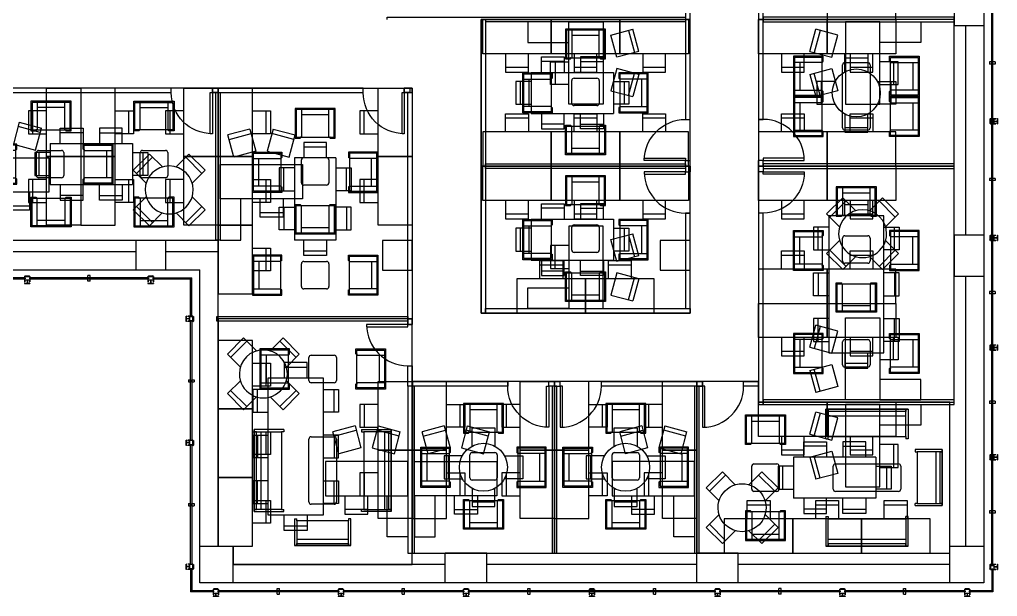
# Model space of a CAD drawing. Header units: feet. Extents: x 0 to 197, y 0 to 205.
# Drawn here: x 125.9 to 197.2, y -0.3 to 41.8 of the extents above; entities that cross this region are included whole.
import ezdxf

# ---------------------------------------------------------------- set-up
doc = ezdxf.new("R2010")
doc.units = ezdxf.units.FT
doc.header["$LTSCALE"] = 0.003281
doc.header["$MEASUREMENT"] = 0
for name, color, linetype, true_color in [('0-PF-CELLULAR$0-PF-CELL', 6, 'Continuous', 0xff00ff), ('0-PF-PARITION-WALLS', 70, 'Continuous', 0x7fff00), ('FURN$0-FURN-BENCHING', 15, 'Continuous', 0xbf3f3f), ('FURN$0-FURN-BREAKOUT', 18, 'Continuous', 0x000000), ('FURN$0-FURN-CONFERENCE', 4, 'Continuous', 0x00ffff), ('FURN$0-FURN-OFFICE', 254, 'Continuous', 0xbfbfff), ('PF-PLAN$0-PF-DARK', 18, 'Continuous', 0x000000), ('PF-PLAN$0-PF-LIGHT', 254, 'Continuous', 0xe6e6e6), ('PF-PLAN$0-PF-MEDIUM', 9, 'Continuous', 0xbebebe)]:
    doc.layers.add(name, color=color, linetype=linetype, true_color=true_color)

# ---------------------------------------------------------------- blocks, each defined once
blk = doc.blocks.new('FLOORED-FURN-BENCHING')
at = {"layer": 'FURN$0-FURN-BENCHING'}
blk.add_line((0.333, 0), (0.333, 1.667), dxfattribs=at)
for points in [[(3.833, 3.333), (3.833, -1.667), (1.333, -1.667), (1.333, 3.333), (3.833, 3.333)], [(1.333, 1.667), (0, 1.667), (0, 0), (1.333, 0)]]:
    blk.add_lwpolyline(points, dxfattribs=at)
blk = doc.blocks.new('FLOORED-FURN-BREAKOUT-LOUNGE-FOUR')
at = {"layer": 'FURN$0-FURN-BREAKOUT'}
for p, q in [((0.462, 9.077), (0.462, 7.077)), ((2.462, 8.692), (0.462, 8.692)), ((2.462, 7.077), (2.462, 9.077)), ((-3.038, 5.506), (-1.038, 5.506)), ((-2.654, 3.506), (-2.654, 5.506)), ((0.462, 3.744), (0.462, 5.41)), ((0.628, 5.577), (2.295, 5.577)), ((2.462, 5.41), (2.462, 3.744)), ((5.962, 5.506), (3.962, 5.506)), ((5.577, 3.506), (5.577, 5.506)), ((2.295, 3.577), (0.628, 3.577)), ((-1.038, 3.506), (-3.038, 3.506)), ((3.962, 3.506), (5.962, 3.506)), ((0.462, 0.077), (0.462, 2.077)), ((2.462, 2.077), (2.462, 0.077)), ((2.462, 0.462), (0.462, 0.462))]:
    blk.add_line(p, q, dxfattribs=at)
for points in [[(2.557, 7.077, 1), (2.557, 7), (2.923, 7), (2.923, 9.154), (0, 9.154), (0, 7), (0.365, 7, 1), (0.365, 7.077)], [(-1.038, 3.41, -1), (-0.962, 3.41), (-0.962, 3.044), (-3.115, 3.044), (-3.115, 5.967), (-0.962, 5.967), (-0.962, 5.602, -1), (-1.038, 5.602)], [(3.962, 3.41, 1), (3.885, 3.41), (3.885, 3.044), (6.038, 3.044), (6.038, 5.967), (3.885, 5.967), (3.885, 5.602, 1), (3.962, 5.602)], [(2.557, 2.077, -1), (2.557, 2.154), (2.923, 2.154), (2.923, 0), (0, 0), (0, 2.154), (0.365, 2.154, -1), (0.365, 2.077)]]:
    blk.add_lwpolyline(points, format="xyb", dxfattribs=at)
for points in [[(2.846, 9.077), (0.077, 9.077), (0.077, 7.077), (2.846, 7.077), (2.846, 9.077)], [(-3.038, 3.121), (-3.038, 5.89), (-1.038, 5.89), (-1.038, 3.121), (-3.038, 3.121)], [(5.962, 3.121), (5.962, 5.89), (3.962, 5.89), (3.962, 3.121), (5.962, 3.121)], [(2.846, 0.077), (0.077, 0.077), (0.077, 2.077), (2.846, 2.077), (2.846, 0.077)]]:
    blk.add_lwpolyline(points, dxfattribs=at)
for centre, start, end in [((0.628, 5.41), 90, 180), ((2.295, 5.41), 0, 90), ((0.628, 3.744), 180, 270), ((2.295, 3.744), 270, 0)]:
    blk.add_arc(centre, 0.167, start, end, dxfattribs=at)
blk = doc.blocks.new('FLOORED-FURN-BREAKOUT-LOUNGE-TWO')
at = {"layer": 'FURN$0-FURN-BREAKOUT'}
for p, q in [((0.462, 9.077), (0.462, 7.077)), ((2.462, 8.692), (0.462, 8.692)), ((2.462, 7.077), (2.462, 9.077)), ((0.462, 3.744), (0.462, 5.41)), ((0.628, 5.577), (2.295, 5.577)), ((2.462, 5.41), (2.462, 3.744)), ((2.295, 3.577), (0.628, 3.577)), ((0.462, 0.077), (0.462, 2.077)), ((2.462, 2.077), (2.462, 0.077)), ((2.462, 0.462), (0.462, 0.462))]:
    blk.add_line(p, q, dxfattribs=at)
for points in [[(2.557, 7.077, 1), (2.557, 7), (2.923, 7), (2.923, 9.154), (0, 9.154), (0, 7), (0.365, 7, 1), (0.365, 7.077)], [(2.557, 2.077, -1), (2.557, 2.154), (2.923, 2.154), (2.923, 0), (0, 0), (0, 2.154), (0.365, 2.154, -1), (0.365, 2.077)]]:
    blk.add_lwpolyline(points, format="xyb", dxfattribs=at)
for points in [[(2.846, 9.077), (0.077, 9.077), (0.077, 7.077), (2.846, 7.077), (2.846, 9.077)], [(2.846, 0.077), (0.077, 0.077), (0.077, 2.077), (2.846, 2.077), (2.846, 0.077)]]:
    blk.add_lwpolyline(points, dxfattribs=at)
for centre, start, end in [((0.628, 5.41), 90, 180), ((2.295, 5.41), 0, 90), ((0.628, 3.744), 180, 270), ((2.295, 3.744), 270, 0)]:
    blk.add_arc(centre, 0.167, start, end, dxfattribs=at)
blk = doc.blocks.new('FLOORED-FURN-BREAKOUT-THREE-COUCH')
at = {"layer": 'FURN$0-FURN-BREAKOUT'}
for p, q in [((7.044, 8.482), (2.956, 8.482)), ((2.956, 8.482), (2.956, 6.514)), ((2.956, 8.482), (3.107, 8.482)), ((3.107, 8.482), (3.107, 6.669)), ((3.107, 8.331), (3.107, 8.482)), ((3.107, 8.482), (6.893, 8.482)), ((6.893, 8.331), (3.107, 8.331)), ((3.107, 8.028), (6.893, 8.028)), ((6.893, 6.669), (6.893, 8.482)), ((6.893, 8.482), (7.044, 8.482)), ((6.893, 8.482), (6.893, 8.331)), ((7.044, 6.514), (7.044, 8.482)), ((2.956, 6.514), (3.107, 6.514)), ((3.107, 6.514), (3.107, 6.665)), ((3.107, 6.665), (6.893, 6.665)), ((6.893, 6.665), (6.893, 6.514)), ((7.044, 6.514), (6.893, 6.514)), ((0, 6), (0, 0)), ((0, 5.833), (0, 6)), ((0, 6), (2.167, 6)), ((1.996, 5.833), (0, 5.833)), ((0, 5.833), (0.167, 5.833)), ((0, 0.167), (0, 5.833)), ((0.167, 5.833), (0.167, 0.167)), ((0.5, 0.167), (0.5, 5.833)), ((2, 0.167), (2, 5.833)), ((2, 5.833), (2.167, 5.833)), ((2.167, 6), (2.167, 5.833)), ((7.833, 6), (7.833, 5.833)), ((10, 6), (7.833, 6)), ((8, 5.833), (7.833, 5.833)), ((8, 0.167), (8, 5.833)), ((8.004, 5.833), (10, 5.833)), ((9.5, 0.167), (9.5, 5.833)), ((9.833, 5.833), (9.833, 0.167)), ((10, 5.833), (9.833, 5.833)), ((10, 5.833), (10, 6)), ((10, 6), (10, 0)), ((10, 0.167), (10, 5.833)), ((4, 0.705), (4, 5.295)), ((4.167, 5.462), (5.833, 5.462)), ((6, 5.295), (6, 0.705)), ((0, 0), (0, 0.167)), ((0, 0.167), (1.996, 0.167)), ((0.167, 0.167), (0, 0.167)), ((2.167, 0), (0, 0)), ((2.167, 0.167), (2, 0.167)), ((2.167, 0), (2.167, 0.167)), ((5.833, 0.538), (4.167, 0.538)), ((7.833, 0.167), (8, 0.167)), ((7.833, 0), (7.833, 0.167)), ((7.833, 0), (10, 0)), ((10, 0.167), (8.004, 0.167)), ((9.833, 0.167), (10, 0.167)), ((10, 0), (10, 0.167))]:
    blk.add_line(p, q, dxfattribs=at)
for centre, start, end in [((4.167, 5.295), 90, 180), ((5.833, 5.295), 0, 90), ((4.167, 0.705), 180, 270), ((5.833, 0.705), 270, 0)]:
    blk.add_arc(centre, 0.167, start, end, dxfattribs=at)
blk = doc.blocks.new('FLOORED-FURN-BREAKOUT-LOUNGE-FOUR-ACROSS')
at = {"layer": 'FURN$0-FURN-BREAKOUT'}
for p, q in [((-2.462, 9.077), (-2.462, 7.077)), ((-0.462, 8.692), (-2.462, 8.692)), ((-0.462, 7.077), (-0.462, 9.077)), ((0.462, 9.077), (0.462, 7.077)), ((2.462, 8.692), (0.462, 8.692)), ((2.462, 7.077), (2.462, 9.077)), ((-2.462, 3.744), (-2.462, 5.41)), ((-2.295, 5.577), (2.295, 5.577)), ((2.462, 5.41), (2.462, 3.744)), ((2.295, 3.577), (-2.295, 3.577)), ((-2.462, 0.077), (-2.462, 2.077)), ((-0.462, 2.077), (-0.462, 0.077)), ((0.462, 0.077), (0.462, 2.077)), ((2.462, 2.077), (2.462, 0.077)), ((-0.462, 0.462), (-2.462, 0.462)), ((2.462, 0.462), (0.462, 0.462))]:
    blk.add_line(p, q, dxfattribs=at)
for points in [[(-0.366, 7.077, 1), (-0.366, 7), (0, 7), (0, 9.154), (-2.923, 9.154), (-2.923, 7), (-2.558, 7, 1), (-2.558, 7.077)], [(2.557, 7.077, 1), (2.557, 7), (2.923, 7), (2.923, 9.154), (0, 9.154), (0, 7), (0.365, 7, 1), (0.365, 7.077)], [(-0.366, 2.077, -1), (-0.366, 2.154), (0, 2.154), (0, 0), (-2.923, 0), (-2.923, 2.154), (-2.558, 2.154, -1), (-2.558, 2.077)], [(2.557, 2.077, -1), (2.557, 2.154), (2.923, 2.154), (2.923, 0), (0, 0), (0, 2.154), (0.365, 2.154, -1), (0.365, 2.077)]]:
    blk.add_lwpolyline(points, format="xyb", dxfattribs=at)
for points in [[(-0.077, 9.077), (-2.846, 9.077), (-2.846, 7.077), (-0.077, 7.077), (-0.077, 9.077)], [(2.846, 9.077), (0.077, 9.077), (0.077, 7.077), (2.846, 7.077), (2.846, 9.077)], [(-0.077, 0.077), (-2.846, 0.077), (-2.846, 2.077), (-0.077, 2.077), (-0.077, 0.077)], [(2.846, 0.077), (0.077, 0.077), (0.077, 2.077), (2.846, 2.077), (2.846, 0.077)]]:
    blk.add_lwpolyline(points, dxfattribs=at)
for centre, start, end in [((-2.295, 5.41), 90, 180), ((2.295, 5.41), 0, 90), ((-2.295, 3.744), 180, 270), ((2.295, 3.744), 270, 0)]:
    blk.add_arc(centre, 0.167, start, end, dxfattribs=at)
blk = doc.blocks.new('FLOORED-3_ DOOR 01')
at = {"layer": '0-PF-PARITION-WALLS'}
for p, q in [((-39, 0), (-39, -4)), ((2, 0), (-3, 0)), ((-3, 0), (-3, -4)), ((2, 0), (2, -4)), ((2, -4), (-3, -4))]:
    blk.add_line(p, q, dxfattribs=at)
blk.add_lwpolyline([(-3, 0), (-3, 36), (-5, 36), (-5, 0), (-3, 0)], dxfattribs=at)
blk.add_arc((-3, 0), 36, 90, 180, dxfattribs=at)
blk = doc.blocks.new('FLOORED-ASSEMBLY-PRIVATE-OFFICE-SMALL')
at = {"layer": 'FURN$0-FURN-OFFICE'}
for p, q in [((7.343, 5.367), (7.775, 3.757)), ((8.097, 3.843), (7.665, 5.453)), ((2, 2.917), (2, 4.583)), ((7.343, 0.633), (7.775, 2.243)), ((8.097, 2.157), (7.665, 0.547))]:
    blk.add_line(p, q, dxfattribs=at)
for points in [[(5.5, 6), (3, 6), (3, 0), (5.5, 0), (5.5, 6)], [(8.097, 3.843), (6.487, 3.412), (6.056, 5.022), (7.665, 5.453)], [(3, 4.583), (1.667, 4.583), (1.667, 2.917), (3, 2.917)], [(8.097, 2.157), (6.487, 2.588), (6.056, 0.978), (7.665, 0.547)], [(3, 0), (0, 0), (0, 1.5), (3, 1.5)]]:
    blk.add_lwpolyline(points, dxfattribs=at)
blk = doc.blocks.new('FLOORED-ASSEMBLY-PRIVATE-OFFICE-BREAKOUT')
at = {"layer": 'FURN$0-FURN-OFFICE'}
for p, q in [((0.833, 5.411), (-0.833, 5.411)), ((-2.539, 2.039), (-2.539, 3.706)), ((2.539, 2.039), (2.539, 3.706)), ((0.833, 0.333), (-0.833, 0.333))]:
    blk.add_line(p, q, dxfattribs=at)
for points in [[(-0.833, 4.411), (-0.833, 5.744), (0.833, 5.744), (0.833, 4.411)], [(-1.539, 3.706), (-2.872, 3.706), (-2.872, 2.039), (-1.539, 2.039)], [(1.539, 3.706), (2.872, 3.706), (2.872, 2.039), (1.539, 2.039)], [(-0.833, 1.333), (-0.833, 0), (0.833, 0), (0.833, 1.333)]]:
    blk.add_lwpolyline(points, dxfattribs=at)
for start, end in [(45, 225), (225, 45)]:
    blk.add_arc((0, 2.872), 1.75, start, end, dxfattribs=at)
blk = doc.blocks.new('FLOORED-FURN-SIX-SEAT-CONFERENCE-SQUARE')
at = {"layer": 'FURN$0-FURN-CONFERENCE'}
for p, q in [((2.406, 3.789), (0.739, 3.789)), ((3.594, 3.789), (5.261, 3.789)), ((0, 3), (0, 0)), ((0, 3), (6, 3)), ((6, 3), (6, 0)), ((-0.789, 0.667), (-0.789, 2.333)), ((6.789, 0.667), (6.789, 2.333)), ((0, 0), (6, 0)), ((2.406, -0.789), (0.739, -0.789)), ((3.594, -0.789), (5.261, -0.789))]:
    blk.add_line(p, q, dxfattribs=at)
for points in [[(0.739, 3), (0.739, 4.122), (2.406, 4.122), (2.406, 3)], [(5.261, 3), (5.261, 4.122), (3.594, 4.122), (3.594, 3)], [(0, 2.333), (-1.122, 2.333), (-1.122, 0.667), (0, 0.667)], [(6, 2.333), (7.122, 2.333), (7.122, 0.667), (6, 0.667)], [(0.739, 0), (0.739, -1.122), (2.406, -1.122), (2.406, 0)], [(5.261, 0), (5.261, -1.122), (3.594, -1.122), (3.594, 0)]]:
    blk.add_lwpolyline(points, dxfattribs=at)
blk = doc.blocks.new('FLOORED-FURN-EIGHT-SEAT-CONFERENCE-SQUARE')
at = {"layer": 'FURN$0-FURN-CONFERENCE'}
for p, q in [((0.833, 4.789), (2.5, 4.789)), ((5.833, 4.789), (4.167, 4.789)), ((7.5, 4.789), (9.167, 4.789)), ((10, 4), (0, 4)), ((0, 4), (0, 0)), ((10, 0), (10, 4)), ((-0.789, 1.167), (-0.789, 2.833)), ((10.789, 1.167), (10.789, 2.833)), ((0, 0), (10, 0)), ((0.833, -0.789), (2.5, -0.789)), ((5.833, -0.789), (4.167, -0.789)), ((7.5, -0.789), (9.167, -0.789))]:
    blk.add_line(p, q, dxfattribs=at)
for points in [[(2.5, 4), (2.5, 5.122), (0.833, 5.122), (0.833, 4)], [(4.167, 4), (4.167, 5.122), (5.833, 5.122), (5.833, 4)], [(9.167, 4), (9.167, 5.122), (7.5, 5.122), (7.5, 4)], [(0, 2.833), (-1.122, 2.833), (-1.122, 1.167), (0, 1.167)], [(10, 2.833), (11.122, 2.833), (11.122, 1.167), (10, 1.167)], [(2.5, 0), (2.5, -1.122), (0.833, -1.122), (0.833, 0)], [(4.167, 0), (4.167, -1.122), (5.833, -1.122), (5.833, 0)], [(9.167, 0), (9.167, -1.122), (7.5, -1.122), (7.5, 0)]]:
    blk.add_lwpolyline(points, dxfattribs=at)
blk = doc.blocks.new('FLOORED-FURN-FOUR-SEAT-CONFERENCE 01')
at = {"layer": 'FURN$0-FURN-CONFERENCE'}
for p, q in [((1.667, 5.411), (0, 5.411)), ((-1.706, 2.039), (-1.706, 3.706)), ((3.372, 2.039), (3.372, 3.706)), ((1.667, 0.333), (0, 0.333))]:
    blk.add_line(p, q, dxfattribs=at)
for points in [[(0, 4.411), (0, 5.744), (1.667, 5.744), (1.667, 4.411)], [(-0.706, 3.706), (-2.039, 3.706), (-2.039, 2.039), (-0.706, 2.039)], [(2.372, 3.706), (3.706, 3.706), (3.706, 2.039), (2.372, 2.039)], [(0, 1.333), (0, 0), (1.667, 0), (1.667, 1.333)]]:
    blk.add_lwpolyline(points, dxfattribs=at)
blk.add_circle((0.833, 2.872), 1.75, dxfattribs=at)

msp = doc.modelspace()

# ---------------------------------------------------------------- linework, layer by layer
at = {"layer": '0-PF-CELLULAR$0-PF-CELL'}
for points in [[(159.511, 31.047), (174.75, 31.047), (174.75, 41.751), (159.511, 41.751), (159.511, 31.047)], [(179.75, 31.047), (194, 31.047), (194, 41.751), (179.75, 41.751), (179.75, 31.047)], [(121.834, 25.667), (140.334, 25.667), (140.334, 36.751), (121.834, 36.751), (121.834, 25.667)], [(154.5, 19.917), (140.334, 19.917), (140.334, 36.751), (154.5, 36.751), (154.5, 19.917)], [(159.511, 20.344), (174.75, 20.344), (174.75, 31.047), (159.511, 31.047), (159.511, 20.344)], [(179.75, 13.834), (194, 13.834), (194, 31.047), (179.75, 31.047), (179.75, 13.834)], [(141.427, 2.001), (154.5, 2.001), (154.5, 19.917), (140.334, 19.917), (140.334, 3.344), (141.427, 3.344), (141.427, 2.001)], [(154.5, 2.834), (164.87, 2.834), (164.87, 15.344), (154.5, 15.344), (154.5, 2.834)], [(164.87, 2.834), (175.24, 2.834), (175.24, 15.344), (164.87, 15.344), (164.87, 2.834)], [(193.698, 13.834), (179.75, 13.834), (179.75, 15.344), (175.24, 15.344), (175.24, 2.834), (193.698, 2.834), (193.698, 13.834)]]:
    msp.add_lwpolyline(points, dxfattribs=at)
at = {"layer": '0-PF-PARITION-WALLS'}
for p, q in [((140.334, 36.417), (140.334, 25.667)), ((174.417, 31.047), (159.844, 31.047)), ((180.084, 31.047), (194, 31.047)), ((154.167, 19.917), (140.25, 19.917)), ((154.5, 15.011), (154.5, 2.834)), ((164.87, 15.011), (164.87, 2.834)), ((175.24, 15.011), (175.24, 2.834)), ((180.084, 13.834), (194, 13.834))]:
    msp.add_line(p, q, dxfattribs=at)
for points in [[(174.417, 34.464), (174.75, 34.464), (174.75, 48.792), (174.417, 48.792), (174.417, 34.464)], [(179.75, 34.464), (180.084, 34.464), (180.084, 48.792), (179.75, 48.792), (179.75, 34.464)], [(152.667, 41.751), (152.667, 41.917), (174.417, 41.917), (174.417, 41.584), (159.844, 41.584)], [(159.511, 41.751), (159.844, 41.751), (159.844, 20.344), (159.511, 20.344), (159.511, 41.751)], [(180.084, 41.584), (194, 41.584), (194, 41.917), (180.084, 41.917), (180.084, 41.584)], [(107.5, 36.417), (136.917, 36.417), (136.917, 36.751), (107.5, 36.751), (107.5, 36.417)], [(139.917, 36.417), (150.917, 36.417), (150.917, 36.751), (139.917, 36.751), (139.917, 36.417)], [(140.167, 36.417), (140.5, 36.417), (140.5, 25.667), (140.167, 25.667), (140.167, 36.417)], [(153.917, 36.417), (154.5, 36.417), (154.5, 36.751), (153.917, 36.751), (153.917, 36.417)], [(154.167, 36.417), (154.5, 36.417), (154.5, 19.501), (154.167, 19.501), (154.167, 36.417)], [(174.417, 30.881), (159.844, 30.881), (159.844, 31.214), (174.417, 31.214), (174.417, 30.881)], [(180.084, 30.881), (194, 30.881), (194, 31.214), (180.084, 31.214), (180.084, 30.881)], [(174.417, 20.678), (174.75, 20.678), (174.75, 27.631), (174.417, 27.631), (174.417, 20.678)], [(179.75, 13.667), (180.084, 13.667), (180.084, 27.631), (179.75, 27.631), (179.75, 13.667)], [(154.167, 19.751), (140.25, 19.751), (140.25, 20.084), (154.167, 20.084), (154.167, 19.751)], [(159.844, 20.344), (159.844, 20.678), (174.75, 20.678), (174.75, 20.344), (159.844, 20.344)], [(154.5, 15.011), (154.167, 15.011), (154.167, 16.501), (154.5, 16.501), (154.5, 15.011)], [(154.667, 15.011), (154.167, 15.011), (154.167, 2.834), (154.667, 2.834), (154.667, 15.011)], [(161.453, 15.011), (154.5, 15.011), (154.5, 15.344), (161.453, 15.344), (161.453, 15.011)], [(165.037, 15.011), (164.703, 15.011), (164.703, 2.834), (165.037, 2.834), (165.037, 15.011)], [(175.657, 15.011), (168.287, 15.011), (168.287, 15.344), (175.657, 15.344), (175.657, 15.011)], [(175.407, 15.011), (175.073, 15.011), (175.073, 2.834), (175.407, 2.834), (175.407, 15.011)], [(179.75, 15.011), (178.657, 15.011), (178.657, 15.344), (179.75, 15.344), (179.75, 15.011)], [(180.084, 13.667), (194, 13.667), (194, 14.001), (180.084, 14.001), (180.084, 13.667)]]:
    msp.add_lwpolyline(points, dxfattribs=at)
at = {"layer": 'PF-PLAN$0-PF-DARK', "linetype": 'Continuous'}
for p, q in [((196.167, 176.917), (196.167, 0.667)), ((194, 44.344), (194, 41.323)), ((194, 41.323), (196.167, 41.323)), ((194, 26.053), (196.167, 26.053)), ((194, 26.053), (194, 23.032)), ((134.334, 25.667), (136.5, 25.667)), ((134.334, 25.667), (134.334, 23.501)), ((136.5, 25.667), (136.5, 23.501)), ((154.5, 25.626), (152.334, 25.626)), ((152.334, 25.626), (152.334, 23.459)), ((154.5, 23.459), (154.5, 25.626)), ((174.75, 25.626), (172.584, 25.626)), ((172.584, 25.626), (172.584, 23.459)), ((174.75, 23.459), (174.75, 25.626)), ((57.834, 23.501), (139, 23.501)), ((139, 0.667), (139, 23.501)), ((152.334, 23.459), (154.5, 23.459)), ((172.584, 23.459), (174.75, 23.459)), ((194, 23.032), (196.167, 23.032)), ((139, 3.344), (141.427, 3.344)), ((141.427, 0.667), (141.427, 3.344)), ((193.698, 0.667), (193.698, 3.344)), ((193.698, 3.344), (196.167, 3.344)), ((156.907, 0.667), (156.907, 2.834)), ((159.927, 2.834), (156.907, 2.834)), ((159.927, 0.667), (159.927, 2.834)), ((175.24, 0.667), (175.24, 2.834)), ((178.261, 2.834), (175.24, 2.834)), ((178.261, 0.667), (178.261, 2.834)), ((196.167, 0.667), (139, 0.667))]:
    msp.add_line(p, q, dxfattribs=at)
at = {"layer": 'PF-PLAN$0-PF-LIGHT', "linetype": 'Continuous'}
for p, q in [((196.75, 38.667), (196.584, 38.667)), ((196.584, 38.667), (196.584, 38.501)), ((196.75, 38.626), (196.75, 38.667)), ((196.834, 38.626), (196.75, 38.626)), ((196.834, 38.542), (196.75, 38.542)), ((196.75, 38.542), (196.75, 38.501)), ((196.834, 38.626), (196.834, 38.667)), ((197, 38.667), (196.834, 38.667)), ((196.834, 38.542), (196.834, 38.626)), ((196.834, 38.542), (196.834, 38.501)), ((197, 38.667), (197, 38.501)), ((196.75, 38.501), (196.584, 38.501)), ((197, 38.501), (196.834, 38.501)), ((196.667, 34.532), (196.608, 34.473)), ((196.608, 34.473), (196.608, 34.195)), ((196.667, 34.532), (196.75, 34.532)), ((196.667, 34.532), (196.667, 34.136)), ((196.75, 34.49), (196.75, 34.532)), ((196.75, 34.49), (196.834, 34.49)), ((196.834, 34.532), (197.042, 34.532)), ((196.834, 34.49), (196.834, 34.532)), ((196.917, 34.136), (196.917, 34.532)), ((196.938, 34.344), (196.938, 34.511)), ((196.938, 34.511), (197.042, 34.511)), ((196.938, 34.344), (197.146, 34.344)), ((196.938, 34.157), (196.938, 34.323)), ((196.938, 34.323), (197.146, 34.323)), ((197.042, 34.532), (197.042, 34.511)), ((197.146, 34.532), (197.167, 34.532)), ((197.146, 34.532), (197.146, 34.344)), ((197.146, 34.323), (197.146, 34.136)), ((197.167, 34.532), (197.167, 34.136)), ((196.667, 34.136), (196.608, 34.195)), ((196.667, 34.136), (196.75, 34.136)), ((196.75, 34.178), (196.834, 34.178)), ((196.75, 34.178), (196.75, 34.136)), ((196.834, 34.178), (196.834, 34.136)), ((196.834, 34.136), (197.042, 34.136)), ((196.938, 34.157), (197.042, 34.157)), ((197.042, 34.157), (197.042, 34.136)), ((197.146, 34.136), (197.167, 34.136)), ((196.75, 30.167), (196.584, 30.167)), ((196.584, 30.167), (196.584, 30.001)), ((196.75, 30.001), (196.584, 30.001)), ((196.75, 30.126), (196.75, 30.167)), ((196.834, 30.126), (196.75, 30.126)), ((196.834, 30.042), (196.75, 30.042)), ((196.75, 30.042), (196.75, 30.001)), ((196.834, 30.126), (196.834, 30.167)), ((197, 30.167), (196.834, 30.167)), ((196.834, 30.042), (196.834, 30.126)), ((196.834, 30.042), (196.834, 30.001)), ((197, 30.001), (196.834, 30.001)), ((197, 30.167), (197, 30.001)), ((196.667, 26.032), (196.608, 25.973)), ((196.608, 25.973), (196.608, 25.695)), ((196.667, 25.636), (196.608, 25.695)), ((196.667, 26.032), (196.75, 26.032)), ((196.667, 26.032), (196.667, 25.636)), ((196.75, 25.99), (196.75, 26.032)), ((196.75, 25.99), (196.834, 25.99)), ((196.75, 25.678), (196.834, 25.678)), ((196.75, 25.678), (196.75, 25.636)), ((196.834, 26.032), (197.042, 26.032)), ((196.834, 25.99), (196.834, 26.032)), ((196.834, 25.678), (196.834, 25.636)), ((196.917, 25.636), (196.917, 26.032)), ((196.938, 25.844), (196.938, 26.011)), ((196.938, 26.011), (197.042, 26.011)), ((196.938, 25.844), (197.146, 25.844)), ((196.938, 25.657), (196.938, 25.823)), ((196.938, 25.823), (197.146, 25.823)), ((197.042, 26.032), (197.042, 26.011)), ((197.146, 26.032), (197.167, 26.032)), ((197.146, 26.032), (197.146, 25.844)), ((197.146, 25.823), (197.146, 25.636)), ((197.167, 26.032), (197.167, 25.636)), ((196.667, 25.636), (196.75, 25.636)), ((196.834, 25.636), (197.042, 25.636)), ((196.938, 25.657), (197.042, 25.657)), ((197.042, 25.657), (197.042, 25.636)), ((197.146, 25.636), (197.167, 25.636)), ((126.219, 23.001), (126.278, 23.06)), ((126.219, 23.001), (126.219, 22.917)), ((126.219, 23.001), (126.615, 23.001)), ((126.261, 22.917), (126.219, 22.917)), ((126.219, 22.834), (126.219, 22.626)), ((126.261, 22.834), (126.219, 22.834)), ((126.261, 22.917), (126.261, 22.834)), ((126.278, 23.06), (126.556, 23.06)), ((126.615, 23.001), (126.556, 23.06)), ((126.573, 22.917), (126.573, 22.834)), ((126.573, 22.917), (126.615, 22.917)), ((126.573, 22.834), (126.615, 22.834)), ((126.615, 23.001), (126.615, 22.917)), ((126.615, 22.834), (126.615, 22.626)), ((130.834, 22.917), (130.834, 23.084)), ((131, 23.084), (130.834, 23.084)), ((130.875, 22.917), (130.834, 22.917)), ((130.834, 22.667), (130.834, 22.834)), ((130.875, 22.834), (130.834, 22.834)), ((130.875, 22.834), (130.875, 22.917)), ((130.959, 22.917), (131, 22.917)), ((130.959, 22.834), (130.959, 22.917)), ((130.959, 22.834), (131, 22.834)), ((131, 22.917), (131, 23.084)), ((131, 22.667), (131, 22.834)), ((135.219, 23.001), (135.278, 23.06)), ((135.219, 23.001), (135.219, 22.917)), ((135.219, 23.001), (135.615, 23.001)), ((135.261, 22.917), (135.219, 22.917)), ((135.219, 22.834), (135.219, 22.626)), ((135.261, 22.834), (135.219, 22.834)), ((135.261, 22.917), (135.261, 22.834)), ((135.278, 23.06), (135.556, 23.06)), ((135.615, 23.001), (135.556, 23.06)), ((135.573, 22.917), (135.573, 22.834)), ((135.573, 22.917), (135.615, 22.917)), ((135.573, 22.834), (135.615, 22.834)), ((135.615, 23.001), (135.615, 22.917)), ((135.615, 22.834), (135.615, 22.626)), ((126.615, 22.751), (126.219, 22.751)), ((126.219, 22.626), (126.24, 22.626)), ((126.219, 22.521), (126.219, 22.501)), ((126.219, 22.521), (126.407, 22.521)), ((126.219, 22.501), (126.615, 22.501)), ((126.407, 22.73), (126.24, 22.73)), ((126.24, 22.73), (126.24, 22.626)), ((126.407, 22.73), (126.407, 22.521)), ((126.594, 22.73), (126.427, 22.73)), ((126.427, 22.73), (126.427, 22.521)), ((126.427, 22.521), (126.615, 22.521)), ((126.594, 22.73), (126.594, 22.626)), ((126.594, 22.626), (126.615, 22.626)), ((126.615, 22.521), (126.615, 22.501)), ((131, 22.667), (130.834, 22.667)), ((135.615, 22.751), (135.219, 22.751)), ((135.219, 22.626), (135.24, 22.626)), ((135.219, 22.521), (135.219, 22.501)), ((135.219, 22.521), (135.407, 22.521)), ((135.219, 22.501), (135.615, 22.501)), ((135.407, 22.73), (135.24, 22.73)), ((135.24, 22.73), (135.24, 22.626)), ((135.407, 22.73), (135.407, 22.521)), ((135.594, 22.73), (135.427, 22.73)), ((135.427, 22.73), (135.427, 22.521)), ((135.427, 22.521), (135.615, 22.521)), ((135.594, 22.73), (135.594, 22.626)), ((135.594, 22.626), (135.615, 22.626)), ((135.615, 22.521), (135.615, 22.501)), ((196.75, 21.917), (196.584, 21.917)), ((196.584, 21.917), (196.584, 21.751)), ((196.75, 21.751), (196.584, 21.751)), ((196.75, 21.876), (196.75, 21.917)), ((196.834, 21.876), (196.75, 21.876)), ((196.834, 21.792), (196.75, 21.792)), ((196.75, 21.792), (196.75, 21.751)), ((196.834, 21.876), (196.834, 21.917)), ((197, 21.917), (196.834, 21.917)), ((196.834, 21.792), (196.834, 21.751)), ((197, 21.751), (196.834, 21.751)), ((197, 21.917), (197, 21.751)), ((138.021, 20.115), (138, 20.115)), ((138, 19.719), (138, 20.115)), ((138.021, 19.928), (138.021, 20.115)), ((138.125, 20.094), (138.125, 20.115)), ((138.334, 20.115), (138.125, 20.115)), ((138.229, 20.094), (138.125, 20.094)), ((138.229, 20.094), (138.229, 19.928)), ((138.25, 20.115), (138.25, 19.719)), ((138.334, 20.073), (138.334, 20.115)), ((138.417, 20.073), (138.334, 20.073)), ((138.5, 20.115), (138.417, 20.115)), ((138.417, 20.073), (138.417, 20.115)), ((138.5, 20.115), (138.559, 20.056)), ((138.5, 19.719), (138.5, 20.115)), ((138.559, 19.778), (138.559, 20.056)), ((138.021, 19.719), (138, 19.719)), ((138.229, 19.928), (138.021, 19.928)), ((138.229, 19.907), (138.021, 19.907)), ((138.021, 19.719), (138.021, 19.907)), ((138.125, 19.719), (138.125, 19.74)), ((138.229, 19.74), (138.125, 19.74)), ((138.334, 19.719), (138.125, 19.719)), ((138.229, 19.907), (138.229, 19.74)), ((138.417, 19.761), (138.334, 19.761)), ((138.334, 19.761), (138.334, 19.719)), ((138.417, 19.761), (138.417, 19.719)), ((138.5, 19.719), (138.417, 19.719)), ((138.5, 19.719), (138.559, 19.778)), ((196.667, 18.032), (196.608, 17.973)), ((196.608, 17.973), (196.608, 17.695)), ((196.667, 18.032), (196.75, 18.032)), ((196.667, 18.032), (196.667, 17.636)), ((196.75, 17.99), (196.75, 18.032)), ((196.75, 17.99), (196.834, 17.99)), ((196.834, 18.032), (197.042, 18.032)), ((196.834, 17.99), (196.834, 18.032)), ((196.917, 17.636), (196.917, 18.032)), ((196.938, 17.844), (196.938, 18.011)), ((196.938, 18.011), (197.042, 18.011)), ((196.938, 17.844), (197.146, 17.844)), ((197.042, 18.032), (197.042, 18.011)), ((197.146, 18.032), (197.167, 18.032)), ((197.146, 18.032), (197.146, 17.844)), ((197.167, 18.032), (197.167, 17.636)), ((196.667, 17.636), (196.608, 17.695)), ((196.667, 17.636), (196.75, 17.636)), ((196.75, 17.678), (196.834, 17.678)), ((196.75, 17.678), (196.75, 17.636)), ((196.834, 17.678), (196.834, 17.636)), ((196.834, 17.636), (197.042, 17.636)), ((196.938, 17.657), (196.938, 17.823)), ((196.938, 17.823), (197.146, 17.823)), ((196.938, 17.657), (197.042, 17.657)), ((197.042, 17.657), (197.042, 17.636)), ((197.146, 17.823), (197.146, 17.636)), ((197.146, 17.636), (197.167, 17.636)), ((138.167, 15.48), (138.334, 15.48)), ((138.167, 15.48), (138.167, 15.313)), ((138.167, 15.313), (138.334, 15.313)), ((138.334, 15.438), (138.334, 15.48)), ((138.334, 15.438), (138.417, 15.438)), ((138.334, 15.355), (138.417, 15.355)), ((138.334, 15.355), (138.334, 15.313)), ((138.417, 15.438), (138.417, 15.48)), ((138.417, 15.48), (138.584, 15.48)), ((138.417, 15.355), (138.417, 15.313)), ((138.417, 15.313), (138.584, 15.313)), ((138.584, 15.48), (138.584, 15.313)), ((196.75, 13.917), (196.584, 13.917)), ((196.584, 13.917), (196.584, 13.751)), ((196.75, 13.751), (196.584, 13.751)), ((196.75, 13.876), (196.75, 13.917)), ((196.834, 13.876), (196.75, 13.876)), ((196.834, 13.792), (196.75, 13.792)), ((196.75, 13.792), (196.75, 13.751)), ((196.834, 13.876), (196.834, 13.917)), ((197, 13.917), (196.834, 13.917)), ((196.834, 13.792), (196.834, 13.751)), ((197, 13.751), (196.834, 13.751)), ((197, 13.917), (197, 13.751)), ((138.021, 11.073), (138, 11.073)), ((138, 10.678), (138, 11.073)), ((138.021, 10.886), (138.021, 11.073)), ((138.229, 10.886), (138.021, 10.886)), ((138.229, 10.865), (138.021, 10.865)), ((138.021, 10.678), (138.021, 10.865)), ((138.125, 11.053), (138.125, 11.073)), ((138.334, 11.073), (138.125, 11.073)), ((138.229, 11.053), (138.125, 11.053)), ((138.125, 10.678), (138.125, 10.698)), ((138.229, 10.698), (138.125, 10.698)), ((138.229, 11.053), (138.229, 10.886)), ((138.229, 10.865), (138.229, 10.698)), ((138.25, 11.073), (138.25, 10.678)), ((138.334, 11.032), (138.334, 11.073)), ((138.417, 11.032), (138.334, 11.032)), ((138.417, 10.719), (138.334, 10.719)), ((138.334, 10.719), (138.334, 10.678)), ((138.5, 11.073), (138.417, 11.073)), ((138.417, 11.032), (138.417, 11.073)), ((138.417, 10.719), (138.417, 10.678)), ((138.5, 11.073), (138.559, 11.015)), ((138.5, 10.678), (138.5, 11.073)), ((138.5, 10.678), (138.559, 10.737)), ((138.559, 10.737), (138.559, 11.015)), ((138.021, 10.678), (138, 10.678)), ((138.334, 10.678), (138.125, 10.678)), ((138.5, 10.678), (138.417, 10.678)), ((196.667, 10.032), (196.608, 9.973)), ((196.667, 10.032), (196.75, 10.032)), ((196.667, 10.032), (196.667, 9.636)), ((196.75, 9.99), (196.75, 10.032)), ((196.75, 9.99), (196.834, 9.99)), ((196.834, 10.032), (197.042, 10.032)), ((196.834, 9.99), (196.834, 10.032)), ((196.917, 9.636), (196.917, 10.032)), ((196.938, 9.844), (196.938, 10.011)), ((196.938, 10.011), (197.042, 10.011)), ((197.042, 10.032), (197.042, 10.011)), ((197.146, 10.032), (197.167, 10.032)), ((197.146, 10.032), (197.146, 9.844)), ((197.167, 10.032), (197.167, 9.636)), ((196.608, 9.973), (196.608, 9.695)), ((196.667, 9.636), (196.608, 9.695)), ((196.667, 9.636), (196.75, 9.636)), ((196.75, 9.678), (196.834, 9.678)), ((196.75, 9.678), (196.75, 9.636)), ((196.834, 9.678), (196.834, 9.636)), ((196.834, 9.636), (197.042, 9.636)), ((196.938, 9.844), (197.146, 9.844)), ((196.938, 9.657), (196.938, 9.823)), ((196.938, 9.823), (197.146, 9.823)), ((196.938, 9.657), (197.042, 9.657)), ((197.042, 9.657), (197.042, 9.636)), ((197.146, 9.823), (197.146, 9.636)), ((197.146, 9.636), (197.167, 9.636)), ((138.167, 6.438), (138.334, 6.438)), ((138.167, 6.438), (138.167, 6.271)), ((138.334, 6.396), (138.334, 6.438)), ((138.417, 6.396), (138.417, 6.438)), ((138.417, 6.438), (138.584, 6.438)), ((138.584, 6.438), (138.584, 6.271)), ((138.167, 6.271), (138.334, 6.271)), ((138.334, 6.396), (138.417, 6.396)), ((138.334, 6.313), (138.417, 6.313)), ((138.334, 6.313), (138.334, 6.271)), ((138.417, 6.313), (138.417, 6.271)), ((138.417, 6.271), (138.584, 6.271)), ((196.75, 5.917), (196.584, 5.917)), ((196.584, 5.917), (196.584, 5.751)), ((196.75, 5.751), (196.584, 5.751)), ((196.75, 5.876), (196.75, 5.917)), ((196.834, 5.876), (196.75, 5.876)), ((196.834, 5.792), (196.75, 5.792)), ((196.75, 5.792), (196.75, 5.751)), ((196.834, 5.876), (196.834, 5.917)), ((197, 5.917), (196.834, 5.917)), ((196.834, 5.792), (196.834, 5.751)), ((197, 5.751), (196.834, 5.751)), ((197, 5.917), (197, 5.751)), ((138.021, 2.032), (138, 2.032)), ((138, 1.636), (138, 2.032)), ((138.021, 1.636), (138, 1.636)), ((138.021, 1.844), (138.021, 2.032)), ((138.229, 1.844), (138.021, 1.844)), ((138.229, 1.823), (138.021, 1.823)), ((138.021, 1.636), (138.021, 1.823)), ((138.125, 2.011), (138.125, 2.032)), ((138.334, 2.032), (138.125, 2.032)), ((138.229, 2.011), (138.125, 2.011)), ((138.125, 1.636), (138.125, 1.657)), ((138.229, 1.657), (138.125, 1.657)), ((138.334, 1.636), (138.125, 1.636)), ((138.229, 2.011), (138.229, 1.844)), ((138.229, 1.823), (138.229, 1.657)), ((138.25, 2.032), (138.25, 1.636)), ((138.334, 1.99), (138.334, 2.032)), ((138.417, 1.99), (138.334, 1.99)), ((138.417, 1.678), (138.334, 1.678)), ((138.334, 1.678), (138.334, 1.636)), ((138.5, 2.032), (138.417, 2.032)), ((138.417, 1.99), (138.417, 2.032)), ((138.417, 1.678), (138.417, 1.636)), ((138.5, 1.636), (138.417, 1.636)), ((138.5, 2.032), (138.559, 1.973)), ((138.5, 1.636), (138.5, 2.032)), ((138.5, 1.636), (138.559, 1.695)), ((138.559, 1.695), (138.559, 1.973)), ((196.667, 2.032), (196.608, 1.973)), ((196.608, 1.973), (196.608, 1.695)), ((196.667, 1.636), (196.608, 1.695)), ((196.667, 2.032), (196.75, 2.032)), ((196.667, 2.032), (196.667, 1.636)), ((196.667, 1.636), (196.75, 1.636)), ((196.75, 1.99), (196.75, 2.032)), ((196.75, 1.99), (196.834, 1.99)), ((196.75, 1.678), (196.834, 1.678)), ((196.75, 1.678), (196.75, 1.636)), ((196.834, 2.032), (197.042, 2.032)), ((196.834, 1.99), (196.834, 2.032)), ((196.834, 1.678), (196.834, 1.636)), ((196.834, 1.636), (197.042, 1.636)), ((196.917, 1.636), (196.917, 2.032)), ((196.938, 1.844), (196.938, 2.011)), ((196.938, 2.011), (197.042, 2.011)), ((196.938, 1.844), (197.146, 1.844)), ((196.938, 1.657), (196.938, 1.823)), ((196.938, 1.823), (197.146, 1.823)), ((196.938, 1.657), (197.042, 1.657)), ((197.042, 2.032), (197.042, 2.011)), ((197.042, 1.657), (197.042, 1.636)), ((197.146, 2.032), (197.167, 2.032)), ((197.146, 2.032), (197.146, 1.844)), ((197.146, 1.823), (197.146, 1.636)), ((197.146, 1.636), (197.167, 1.636)), ((197.167, 2.032), (197.167, 1.636)), ((139.969, 0.167), (140.028, 0.226)), ((139.969, 0.167), (139.969, 0.084)), ((140.365, 0.167), (139.969, 0.167)), ((140.011, 0.084), (139.969, 0.084)), ((139.969, 0.001), (139.969, -0.208)), ((140.011, 0.001), (139.969, 0.001)), ((140.011, 0.084), (140.011, 0.001)), ((140.306, 0.226), (140.028, 0.226)), ((140.365, 0.167), (140.306, 0.226)), ((140.323, 0.084), (140.323, 0.001)), ((140.323, 0.084), (140.365, 0.084)), ((140.323, 0.001), (140.365, 0.001)), ((140.365, 0.167), (140.365, 0.084)), ((140.365, 0.001), (140.365, -0.208)), ((144.646, 0.084), (144.646, 0.251)), ((144.646, 0.251), (144.813, 0.251)), ((144.688, 0.084), (144.646, 0.084)), ((144.688, 0.001), (144.646, 0.001)), ((144.646, -0.166), (144.646, 0.001)), ((144.688, 0.001), (144.688, 0.084)), ((144.771, 0.001), (144.771, 0.084)), ((144.771, 0.084), (144.813, 0.084)), ((144.771, 0.001), (144.813, 0.001)), ((144.813, 0.084), (144.813, 0.251)), ((144.813, -0.166), (144.813, 0.001)), ((149.094, 0.167), (149.153, 0.226)), ((149.094, 0.167), (149.094, 0.084)), ((149.49, 0.167), (149.094, 0.167)), ((149.136, 0.084), (149.094, 0.084)), ((149.094, 0.001), (149.094, -0.208)), ((149.136, 0.001), (149.094, 0.001)), ((149.136, 0.084), (149.136, 0.001)), ((149.431, 0.226), (149.153, 0.226)), ((149.49, 0.167), (149.431, 0.226)), ((149.448, 0.084), (149.448, 0.001)), ((149.448, 0.084), (149.49, 0.084)), ((149.448, 0.001), (149.49, 0.001)), ((149.49, 0.167), (149.49, 0.084)), ((149.49, 0.001), (149.49, -0.208)), ((153.771, 0.084), (153.771, 0.251)), ((153.771, 0.251), (153.938, 0.251)), ((153.813, 0.084), (153.771, 0.084)), ((153.813, 0.001), (153.771, 0.001)), ((153.771, -0.166), (153.771, 0.001)), ((153.813, 0.001), (153.813, 0.084)), ((153.896, 0.001), (153.896, 0.084)), ((153.896, 0.084), (153.938, 0.084)), ((153.896, 0.001), (153.938, 0.001)), ((153.938, 0.084), (153.938, 0.251)), ((153.938, -0.166), (153.938, 0.001)), ((158.219, 0.167), (158.278, 0.226)), ((158.219, 0.167), (158.219, 0.084)), ((158.615, 0.167), (158.219, 0.167)), ((158.261, 0.084), (158.219, 0.084)), ((158.219, 0.001), (158.219, -0.208)), ((158.261, 0.001), (158.219, 0.001)), ((158.261, 0.084), (158.261, 0.001)), ((158.556, 0.226), (158.278, 0.226)), ((158.615, 0.167), (158.556, 0.226)), ((158.573, 0.084), (158.573, 0.001)), ((158.573, 0.084), (158.615, 0.084)), ((158.573, 0.001), (158.615, 0.001)), ((158.615, 0.167), (158.615, 0.084)), ((158.615, 0.001), (158.615, -0.208)), ((162.917, 0.084), (162.917, 0.251)), ((162.917, 0.251), (163.084, 0.251)), ((162.959, 0.084), (162.917, 0.084)), ((162.959, 0.001), (162.917, 0.001)), ((162.917, -0.166), (162.917, 0.001)), ((162.959, 0.001), (162.959, 0.084)), ((163.042, 0.001), (163.042, 0.084)), ((163.042, 0.084), (163.084, 0.084)), ((163.042, 0.001), (163.084, 0.001)), ((163.084, 0.084), (163.084, 0.251)), ((163.084, -0.166), (163.084, 0.001)), ((167.386, 0.167), (167.445, 0.226)), ((167.386, 0.167), (167.386, 0.084)), ((167.782, 0.167), (167.386, 0.167)), ((167.427, 0.084), (167.386, 0.084)), ((167.386, 0.001), (167.386, -0.208)), ((167.427, 0.001), (167.386, 0.001)), ((167.427, 0.084), (167.427, 0.001)), ((167.723, 0.226), (167.445, 0.226)), ((167.782, 0.167), (167.723, 0.226)), ((167.74, 0.084), (167.74, 0.001)), ((167.74, 0.084), (167.782, 0.084)), ((167.74, 0.001), (167.782, 0.001)), ((167.782, 0.167), (167.782, 0.084)), ((167.782, 0.001), (167.782, -0.208)), ((172.084, 0.084), (172.084, 0.251)), ((172.084, 0.251), (172.25, 0.251)), ((172.125, 0.084), (172.084, 0.084)), ((172.125, 0.001), (172.084, 0.001)), ((172.084, -0.166), (172.084, 0.001)), ((172.125, 0.001), (172.125, 0.084)), ((172.209, 0.001), (172.209, 0.084)), ((172.209, 0.084), (172.25, 0.084)), ((172.209, 0.001), (172.25, 0.001)), ((172.25, 0.084), (172.25, 0.251)), ((172.25, -0.166), (172.25, 0.001)), ((176.552, 0.167), (176.611, 0.226)), ((176.552, 0.167), (176.552, 0.084)), ((176.948, 0.167), (176.552, 0.167)), ((176.594, 0.084), (176.552, 0.084)), ((176.552, 0.001), (176.552, -0.208)), ((176.594, 0.001), (176.552, 0.001)), ((176.594, 0.084), (176.594, 0.001)), ((176.889, 0.226), (176.611, 0.226)), ((176.948, 0.167), (176.889, 0.226)), ((176.907, 0.084), (176.907, 0.001)), ((176.907, 0.084), (176.948, 0.084)), ((176.907, 0.001), (176.948, 0.001)), ((176.948, 0.167), (176.948, 0.084)), ((176.948, 0.001), (176.948, -0.208)), ((181.219, 0.084), (181.219, 0.251)), ((181.386, 0.251), (181.219, 0.251)), ((181.261, 0.084), (181.219, 0.084)), ((181.219, -0.166), (181.219, 0.001)), ((181.261, 0.001), (181.219, 0.001)), ((181.261, 0.001), (181.261, 0.084)), ((181.344, 0.084), (181.386, 0.084)), ((181.344, 0.001), (181.344, 0.084)), ((181.344, 0.001), (181.386, 0.001)), ((181.386, 0.084), (181.386, 0.251)), ((181.386, -0.166), (181.386, 0.001)), ((185.657, 0.167), (185.715, 0.226)), ((185.657, 0.167), (185.657, 0.084)), ((186.052, 0.167), (185.657, 0.167)), ((185.698, 0.084), (185.657, 0.084)), ((185.657, 0.001), (185.657, -0.208)), ((185.698, 0.001), (185.657, 0.001)), ((185.698, 0.084), (185.698, 0.001)), ((185.993, 0.226), (185.715, 0.226)), ((186.052, 0.167), (185.993, 0.226)), ((186.011, 0.084), (186.011, 0.001)), ((186.011, 0.084), (186.052, 0.084)), ((186.011, 0.001), (186.052, 0.001)), ((186.052, 0.167), (186.052, 0.084)), ((186.052, 0.001), (186.052, -0.208)), ((190.323, 0.084), (190.323, 0.251)), ((190.323, 0.251), (190.49, 0.251)), ((190.365, 0.084), (190.323, 0.084)), ((190.365, 0.001), (190.323, 0.001)), ((190.323, -0.166), (190.323, 0.001)), ((190.365, 0.001), (190.365, 0.084)), ((190.448, 0.001), (190.448, 0.084)), ((190.448, 0.084), (190.49, 0.084)), ((190.448, 0.001), (190.49, 0.001)), ((190.49, 0.084), (190.49, 0.251)), ((190.49, -0.166), (190.49, 0.001)), ((194.761, 0.167), (194.82, 0.226)), ((194.761, 0.167), (194.761, 0.084)), ((195.157, 0.167), (194.761, 0.167)), ((194.802, 0.084), (194.761, 0.084)), ((194.761, 0.001), (194.761, -0.208)), ((194.802, 0.001), (194.761, 0.001)), ((194.802, 0.084), (194.802, 0.001)), ((195.098, 0.226), (194.82, 0.226)), ((195.157, 0.167), (195.098, 0.226)), ((195.115, 0.084), (195.115, 0.001)), ((195.115, 0.084), (195.157, 0.084)), ((195.115, 0.001), (195.157, 0.001)), ((195.157, 0.167), (195.157, 0.084)), ((195.157, 0.001), (195.157, -0.208)), ((139.969, -0.083), (140.365, -0.083)), ((139.99, -0.208), (139.969, -0.208)), ((139.969, -0.312), (139.969, -0.333)), ((140.157, -0.312), (139.969, -0.312)), ((140.365, -0.333), (139.969, -0.333)), ((139.99, -0.104), (140.157, -0.104)), ((139.99, -0.104), (139.99, -0.208)), ((140.157, -0.104), (140.157, -0.312)), ((140.177, -0.104), (140.344, -0.104)), ((140.177, -0.104), (140.177, -0.312)), ((140.365, -0.312), (140.177, -0.312)), ((140.344, -0.104), (140.344, -0.208)), ((140.365, -0.208), (140.344, -0.208)), ((140.365, -0.312), (140.365, -0.333)), ((144.646, -0.166), (144.813, -0.166)), ((149.094, -0.083), (149.49, -0.083)), ((149.115, -0.208), (149.094, -0.208)), ((149.094, -0.312), (149.094, -0.333)), ((149.282, -0.312), (149.094, -0.312)), ((149.49, -0.333), (149.094, -0.333)), ((149.115, -0.104), (149.282, -0.104)), ((149.115, -0.104), (149.115, -0.208)), ((149.282, -0.104), (149.282, -0.312)), ((149.302, -0.104), (149.469, -0.104)), ((149.302, -0.104), (149.302, -0.312)), ((149.49, -0.312), (149.302, -0.312)), ((149.469, -0.104), (149.469, -0.208)), ((149.49, -0.208), (149.469, -0.208)), ((149.49, -0.312), (149.49, -0.333)), ((153.771, -0.166), (153.938, -0.166)), ((158.219, -0.083), (158.615, -0.083)), ((158.24, -0.208), (158.219, -0.208)), ((158.219, -0.312), (158.219, -0.333)), ((158.407, -0.312), (158.219, -0.312)), ((158.615, -0.333), (158.219, -0.333)), ((158.24, -0.104), (158.407, -0.104)), ((158.24, -0.104), (158.24, -0.208)), ((158.407, -0.104), (158.407, -0.312)), ((158.427, -0.104), (158.594, -0.104)), ((158.427, -0.104), (158.427, -0.312)), ((158.615, -0.312), (158.427, -0.312)), ((158.594, -0.104), (158.594, -0.208)), ((158.615, -0.208), (158.594, -0.208)), ((158.615, -0.312), (158.615, -0.333)), ((162.917, -0.166), (163.084, -0.166)), ((167.386, -0.083), (167.782, -0.083)), ((167.407, -0.208), (167.386, -0.208)), ((167.386, -0.312), (167.386, -0.333)), ((167.573, -0.312), (167.386, -0.312)), ((167.782, -0.333), (167.386, -0.333)), ((167.407, -0.104), (167.573, -0.104)), ((167.407, -0.104), (167.407, -0.208)), ((167.573, -0.104), (167.573, -0.312)), ((167.594, -0.104), (167.761, -0.104)), ((167.594, -0.104), (167.594, -0.312)), ((167.782, -0.312), (167.594, -0.312)), ((167.761, -0.104), (167.761, -0.208)), ((167.782, -0.208), (167.761, -0.208)), ((167.782, -0.312), (167.782, -0.333)), ((172.084, -0.166), (172.25, -0.166)), ((176.552, -0.083), (176.948, -0.083)), ((176.573, -0.208), (176.552, -0.208)), ((176.552, -0.312), (176.552, -0.333)), ((176.74, -0.312), (176.552, -0.312)), ((176.948, -0.333), (176.552, -0.333)), ((176.573, -0.104), (176.74, -0.104)), ((176.573, -0.104), (176.573, -0.208)), ((176.74, -0.104), (176.74, -0.312)), ((176.761, -0.104), (176.927, -0.104)), ((176.761, -0.104), (176.761, -0.312)), ((176.948, -0.312), (176.761, -0.312)), ((176.927, -0.104), (176.927, -0.208)), ((176.948, -0.208), (176.927, -0.208)), ((176.948, -0.312), (176.948, -0.333)), ((181.386, -0.166), (181.219, -0.166)), ((185.657, -0.083), (186.052, -0.083)), ((185.677, -0.208), (185.657, -0.208)), ((185.657, -0.312), (185.657, -0.333)), ((185.844, -0.312), (185.657, -0.312)), ((186.052, -0.333), (185.657, -0.333)), ((185.677, -0.104), (185.844, -0.104)), ((185.677, -0.104), (185.677, -0.208)), ((185.844, -0.104), (185.844, -0.312)), ((185.865, -0.104), (186.032, -0.104)), ((185.865, -0.104), (185.865, -0.312)), ((186.052, -0.312), (185.865, -0.312)), ((186.032, -0.104), (186.032, -0.208)), ((186.052, -0.208), (186.032, -0.208)), ((186.052, -0.312), (186.052, -0.333)), ((190.323, -0.166), (190.49, -0.166)), ((194.761, -0.083), (195.157, -0.083)), ((194.782, -0.208), (194.761, -0.208)), ((194.761, -0.312), (194.761, -0.333)), ((194.948, -0.312), (194.761, -0.312)), ((195.157, -0.333), (194.761, -0.333)), ((194.782, -0.104), (194.948, -0.104)), ((194.782, -0.104), (194.782, -0.208)), ((194.948, -0.104), (194.948, -0.312)), ((194.969, -0.104), (195.136, -0.104)), ((194.969, -0.104), (194.969, -0.312)), ((195.157, -0.312), (194.969, -0.312)), ((195.136, -0.104), (195.136, -0.208)), ((195.157, -0.208), (195.136, -0.208)), ((195.157, -0.312), (195.157, -0.333))]:
    msp.add_line(p, q, dxfattribs=at)
at = {"layer": 'PF-PLAN$0-PF-MEDIUM', "linetype": 'Continuous'}
for p, q in [((196.75, 1.886), (196.75, 179.167)), ((196.834, 1.886), (196.834, 179.167)), ((194.834, 41.323), (194.834, 26.053)), ((118.334, 24.834), (134.334, 24.834)), ((136.5, 24.834), (140.334, 24.834)), ((140.334, 3.344), (140.334, 24.834)), ((126.261, 22.917), (117.407, 22.917)), ((117.407, 22.834), (126.261, 22.834)), ((135.261, 22.917), (126.573, 22.917)), ((126.573, 22.834), (135.261, 22.834)), ((135.573, 22.917), (138.417, 22.917)), ((135.573, 22.834), (138.334, 22.834)), ((138.334, 20.073), (138.334, 22.834)), ((138.417, 20.073), (138.417, 22.917)), ((194.834, 23.032), (194.834, 3.344)), ((138.334, 11.032), (138.334, 19.761)), ((138.417, 19.761), (138.417, 11.032)), ((138.334, 1.99), (138.334, 10.719)), ((138.417, 10.719), (138.417, 1.99)), ((138.334, 1.678), (138.334, 0.001)), ((138.417, 1.678), (138.417, 0.084)), ((156.907, 2.001), (141.427, 2.001)), ((175.24, 2.001), (159.927, 2.001)), ((193.698, 2.001), (178.261, 2.001)), ((196.75, 1.678), (196.75, 0.084)), ((196.834, 1.678), (196.834, 0.001)), ((140.011, 0.001), (138.334, 0.001)), ((140.011, 0.084), (138.417, 0.084)), ((149.136, 0.084), (140.323, 0.084)), ((149.136, 0.001), (140.323, 0.001)), ((158.261, 0.084), (149.448, 0.084)), ((158.261, 0.001), (149.448, 0.001)), ((176.594, 0.084), (158.573, 0.084)), ((176.594, 0.001), (158.573, 0.001)), ((185.698, 0.084), (176.907, 0.084)), ((185.698, 0.001), (176.907, 0.001)), ((194.802, 0.084), (186.011, 0.084)), ((194.802, 0.001), (186.011, 0.001)), ((196.75, 0.084), (195.115, 0.084)), ((196.834, 0.001), (195.115, 0.001))]:
    msp.add_line(p, q, dxfattribs=at)

# ---------------------------------------------------------------- block references
at = {"layer": '0-PF-PARITION-WALLS', "yscale": 0.0833333333333333, "zscale": 0.0833333333333333}
for p, xscale, rotation in [((140.167, 36.417), -0.0833333333333333, 180), ((154.167, 36.417), -0.0833333333333333, 180), ((174.417, 31.214), -0.0833333333333333, 90), ((180.084, 31.214), 0.0833333333333333, 270), ((174.417, 30.881), 0.0833333333333333, 90), ((180.084, 30.881), -0.0833333333333333, 270), ((154.167, 19.751), 0.0833333333333333, 90), ((164.703, 15.011), -0.0833333333333333, 180), ((165.037, 15.011), 0.0833333333333333, 180), ((175.407, 15.011), 0.0833333333333333, 180)]:
    msp.add_blockref('FLOORED-3_ DOOR 01', p, dxfattribs=dict(at, xscale=xscale, rotation=rotation))
at = {"layer": 'FURN$0-FURN-BENCHING', "xscale": -1}
for p, rotation in [((188.084, 45.584), 89.99999999999831), ((134.167, 33.417), 1.4623e-12), ((162.964, 34.881), 89.99999999999831), ((167.964, 34.881), 89.99999999999831), ((172.964, 34.881), 89.99999999999831), ((183.084, 34.881), 89.99999999999831), ((188.084, 34.881), 89.99999999999831), ((134.167, 28.417), 1.4623e-12), ((183.084, 24.881), 90.00000000000036), ((188.084, 24.881), 90.00000000000036), ((165.464, 24.178), 89.99999999999828), ((170.464, 24.178), 89.99999999999828), ((180.584, 6.667), 90.00000000000036), ((185.584, 6.667), 90.00000000000036), ((190.584, 6.667), 90.00000000000036)]:
    msp.add_blockref('FLOORED-FURN-BENCHING', p, dxfattribs=dict(at, rotation=rotation))
at = {"layer": 'FURN$0-FURN-BENCHING'}
for p, rotation in [((162.964, 37.917), 90.0000000000017), ((167.964, 37.917), 90.0000000000017), ((172.964, 37.917), 90.0000000000017), ((183.084, 37.917), 90.00000000000085), ((188.084, 37.917), 90.00000000000085), ((126.5, 33.417), 359.9999999999985), ((136.5, 33.417), 359.9999999999985), ((150.667, 33.417), 359.9999999999997), ((126.5, 28.417), 359.9999999999985), ((136.5, 28.417), 359.9999999999985), ((150.667, 28.417), 359.9999999999997), ((162.964, 27.214), 90.00000000000173), ((167.964, 27.214), 90.00000000000173), ((172.964, 27.214), 90.00000000000173), ((183.084, 27.214), 90.00000000000085), ((188.084, 27.214), 90.00000000000085), ((183.084, 17.214), 89.99999999999964), ((188.084, 17.214), 89.99999999999964), ((150.677, 12.011), 359.9999999999997), ((161.037, 12.011), 359.9999999999997), ((171.407, 12.011), 359.9999999999997), ((183.084, 10.001), 89.99999999999964), ((188.084, 10.001), 89.99999999999964), ((150.677, 7.011), 359.9999999999997), ((161.037, 7.011), 359.9999999999997), ((171.407, 7.011), 359.9999999999997)]:
    msp.add_blockref('FLOORED-FURN-BENCHING', p, dxfattribs=dict(at, rotation=rotation))
at = {"layer": 'FURN$0-FURN-BENCHING', "xscale": -1}
for p in [(144.167, 33.417), (144.167, 28.417), (144.167, 23.417), (144.167, 15.011), (158.334, 12.011), (168.703, 12.011), (144.167, 10.011), (158.334, 7.011), (168.703, 7.011), (144.167, 5.011)]:
    msp.add_blockref('FLOORED-FURN-BENCHING', p, dxfattribs=at)
at = {"layer": 'FURN$0-FURN-BREAKOUT'}
for p in [(165.669, 31.893), (145.955, 26.102), (165.669, 21.19), (185.414, 20.399), (158.232, 4.583), (168.602, 4.583)]:
    msp.add_blockref('FLOORED-FURN-BREAKOUT-LOUNGE-FOUR', p, dxfattribs=at)
for name, p, rotation in [('FLOORED-FURN-BREAKOUT-LOUNGE-FOUR-ACROSS', (191.452, 36.146), 90), ('FLOORED-FURN-BREAKOUT-LOUNGE-FOUR', (132.66, 29.747), 90), ('FLOORED-FURN-BREAKOUT-LOUNGE-TWO', (137.122, 35.786), 180), ('FLOORED-FURN-BREAKOUT-LOUNGE-TWO', (151.994, 21.64), 90), ('FLOORED-FURN-BREAKOUT-LOUNGE-TWO', (191.452, 15.937), 90), ('FLOORED-FURN-BREAKOUT-LOUNGE-TWO', (152.541, 14.799), 90), ('FLOORED-FURN-BREAKOUT-LOUNGE-TWO', (181.71, 12.911), 180), ('FLOORED-FURN-BREAKOUT-THREE-COUCH', (184.655, 13.334), 270), ('FLOORED-FURN-BREAKOUT-THREE-COUCH', (152.964, 11.854), 180)]:
    msp.add_blockref(name, p, dxfattribs=dict(at, rotation=rotation))
at = {"layer": 'FURN$0-FURN-CONFERENCE'}
for name, p in [('FLOORED-FURN-FOUR-SEAT-CONFERENCE 01', (186.042, 33.527)), ('FLOORED-FURN-SIX-SEAT-CONFERENCE-SQUARE', (163.177, 34.899)), ('FLOORED-FURN-SIX-SEAT-CONFERENCE-SQUARE', (128.084, 29.709)), ('FLOORED-FURN-SIX-SEAT-CONFERENCE-SQUARE', (163.177, 24.196)), ('FLOORED-FURN-FOUR-SEAT-CONFERENCE 01', (158.852, 6.217)), ('FLOORED-FURN-FOUR-SEAT-CONFERENCE 01', (169.222, 6.217))]:
    msp.add_blockref(name, p, dxfattribs=at)
for name, p, rotation in [('FLOORED-FURN-SIX-SEAT-CONFERENCE-SQUARE', (145.917, 31.667), 270), ('FLOORED-FURN-EIGHT-SEAT-CONFERENCE-SQUARE', (188.875, 17.441), 90)]:
    msp.add_blockref(name, p, dxfattribs=dict(at, rotation=rotation))
at = {"layer": 'FURN$0-FURN-CONFERENCE', "xscale": -1, "rotation": 270}
msp.add_blockref('FLOORED-FURN-EIGHT-SEAT-CONFERENCE-SQUARE', (144, 5.607), dxfattribs=at)
at = {"layer": 'FURN$0-FURN-CONFERENCE', "xscale": -1}
msp.add_blockref('FLOORED-FURN-SIX-SEAT-CONFERENCE-SQUARE', (188.307, 6.834), dxfattribs=at)
at = {"layer": 'FURN$0-FURN-OFFICE', "xscale": -1}
for name, p, rotation in [('FLOORED-ASSEMBLY-PRIVATE-OFFICE-SMALL', (162.917, 41.584), 180), ('FLOORED-ASSEMBLY-PRIVATE-OFFICE-SMALL', (122, 26.167), 270), ('FLOORED-ASSEMBLY-PRIVATE-OFFICE-SMALL', (140.5, 25.667), 270), ('FLOORED-ASSEMBLY-PRIVATE-OFFICE-SMALL', (154.667, 4.011), 270), ('FLOORED-ASSEMBLY-PRIVATE-OFFICE-BREAKOUT', (180.579, 4.107), 45.00000000000004)]:
    msp.add_blockref(name, p, dxfattribs=dict(at, rotation=rotation))
at = {"layer": 'FURN$0-FURN-OFFICE'}
for name, p, rotation in [('FLOORED-ASSEMBLY-PRIVATE-OFFICE-SMALL', (191.584, 41.584), 180), ('FLOORED-ASSEMBLY-PRIVATE-OFFICE-BREAKOUT', (134.739, 27.289), 314.9999999999999), ('FLOORED-ASSEMBLY-PRIVATE-OFFICE-BREAKOUT', (185.303, 24.1), 314.9999999999999), ('FLOORED-ASSEMBLY-PRIVATE-OFFICE-BREAKOUT', (141.606, 13.872), 314.9999999999999), ('FLOORED-ASSEMBLY-PRIVATE-OFFICE-SMALL', (191.584, 13.667), 180), ('FLOORED-ASSEMBLY-PRIVATE-OFFICE-SMALL', (154.167, 4.011), 90), ('FLOORED-ASSEMBLY-PRIVATE-OFFICE-SMALL', (175.073, 4.011), 90)]:
    msp.add_blockref(name, p, dxfattribs=dict(at, rotation=rotation))
msp.add_blockref('FLOORED-ASSEMBLY-PRIVATE-OFFICE-SMALL', (162.917, 20.678), dxfattribs=at)
at = {"layer": 'FURN$0-FURN-OFFICE', "xscale": -1}
msp.add_blockref('FLOORED-ASSEMBLY-PRIVATE-OFFICE-SMALL', (191.584, 14.001), dxfattribs=at)

doc.saveas('drawing.dxf')
